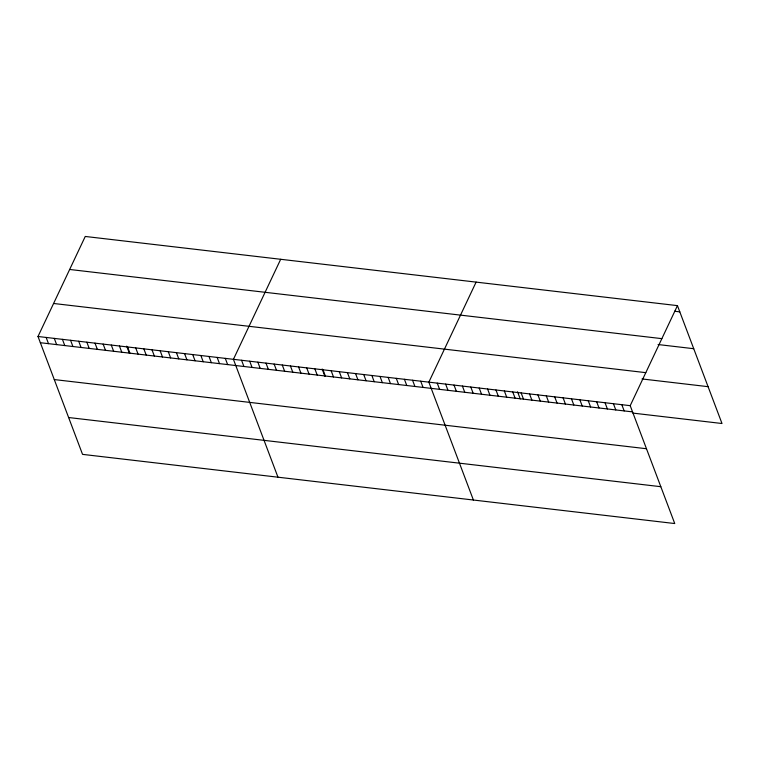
<?xml version="1.0" encoding="UTF-8"?>
<svg xmlns="http://www.w3.org/2000/svg" width="760" height="760" viewBox="0 0 760 760"><rect width="100%" height="100%" fill="white"/><g stroke="black" fill="none" stroke-linecap="round" stroke-linejoin="round"><path stroke-width="1.14" d="M677.454 305.634L630.202 405.669L674.747 523.545L82.545 454.366L38 336.49L85.253 236.455L677.454 305.634L722 423.51L632.861 413.098M280.687 259.284L233.424 359.319L277.97 477.195M476.111 282.112L428.849 382.147L473.394 500.023M674.567 311.248L679.811 311.856M69.663 269.467L661.865 338.647M658.075 344.536L693.737 348.707M53.599 303.477L645.8 372.656M642.01 378.945L708.073 386.669M38 336.49L630.202 405.669M40.356 342.712L632.558 411.891M54.273 379.563L646.475 448.733M68.618 417.525L660.82 486.694M621.813 404.69L624.169 410.913M613.424 403.702L615.781 409.934M605.036 402.724L607.383 408.956M596.647 401.745L598.994 407.968M588.259 400.767L590.606 406.99M579.861 399.788L582.217 406.011M571.472 398.81L573.828 405.033M563.084 397.822L565.44 404.054M554.695 396.844L557.052 403.075M546.307 395.865L548.663 402.097M537.918 394.887L540.274 401.109M529.53 393.908L531.876 400.13M521.142 392.93L523.488 399.152M517.56 391.799L520.267 398.971M512.753 391.941L515.1 398.173M504.355 390.963L506.711 397.195M495.966 389.984L498.322 396.216M487.578 389.006L489.934 395.228M479.19 388.027L481.545 394.25M470.801 387.049L473.157 393.272M462.412 386.07L464.769 392.293M454.024 385.082L456.37 391.315M445.635 384.104L447.982 390.336M437.247 383.125L439.594 389.348M420.707 381.197L423.063 387.419M412.566 380.247L414.922 386.469M404.424 379.297L406.78 385.519M396.283 378.337L398.639 384.57M388.141 377.387L390.488 383.619M380 376.438L382.346 382.669M371.858 375.487L374.205 381.71M363.707 374.537L366.063 380.76M355.566 373.587L357.922 379.81M347.424 372.637L349.78 378.86M339.283 371.688L341.639 377.91M331.141 370.728L333.498 376.96M323 369.778L325.346 376.01M322.135 368.97L324.834 376.143M314.858 368.828L317.205 375.06M306.707 367.878L309.063 374.101M298.566 366.928L300.922 373.151M290.424 365.978L292.78 372.2M282.283 365.028L284.639 371.25M274.142 364.078L276.498 370.3M266 363.118L268.346 369.351M257.858 362.168L260.205 368.401M249.708 361.219L252.063 367.45M241.566 360.269L243.922 366.491M225.283 358.368L227.639 364.591M217.141 357.418L219.498 363.641M209 356.469L211.346 362.691M200.858 355.509L203.205 361.741M192.717 354.559L195.064 360.791M184.566 353.609L186.922 359.841M176.424 352.659L178.78 358.881M168.283 351.709L170.639 357.931M160.141 350.759L162.498 356.981M152 349.809L154.356 356.031M143.858 348.859L146.205 355.081M135.717 347.899L138.064 354.131M127.566 346.949L129.922 353.181M126.701 346.142L129.409 353.315M119.424 345.999L121.78 352.231M111.283 345.049L113.639 351.281M103.141 344.099L105.497 350.322M95 343.149L97.356 349.372M86.859 342.199L89.205 348.422M78.717 341.249L81.063 347.472M70.576 340.29L72.922 346.522M62.424 339.34L64.78 345.572M54.283 338.39L56.639 344.622M46.142 337.44L48.497 343.672"/></g></svg>
